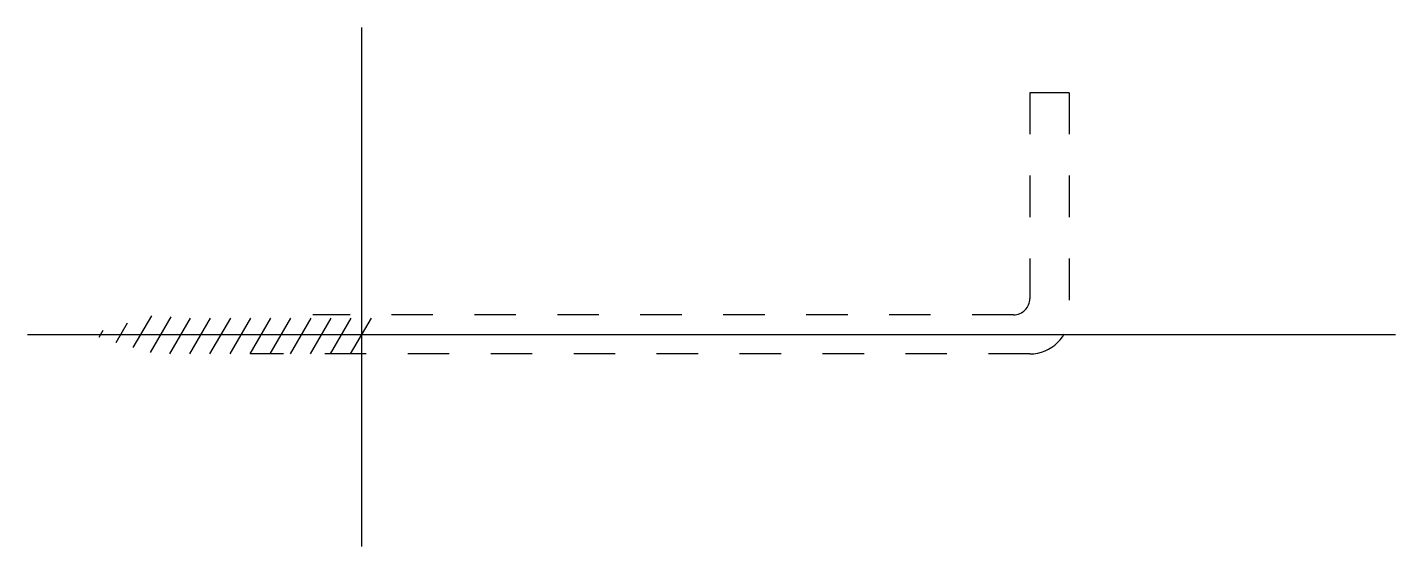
# Model space of a CAD drawing. Extents: x -51 to 158, y -32 to 47.
import ezdxf

# ---------------------------------------------------------------- set-up
doc = ezdxf.new("R2010")
doc.units = 0
doc.linetypes.add('DASHED', pattern=[12.7, 6.35, -6.35])
doc.linetypes.add('HIDDEN', pattern=[9.525, 6.35, -3.175])
doc.layers.get('0').update_dxf_attribs({"linetype": 'CONTINUOUS'})

msp = doc.modelspace()

# ---------------------------------------------------------------- linework, layer by layer
at = {"linetype": 'CONTINUOUS'}
for p, q in [((0, -32.5), (0, 47)), ((-51.23, 0), (158.27, 0))]:
    msp.add_line(p, q, dxfattribs=at)
at = {"linetype": 'DASHED'}
for p, q in [((102.27, 37), (102.27, 5.5)), ((108.27, 37), (102.27, 37)), ((108.27, 37), (108.27, 3)), ((-17.12, -3), (-13.65, 3)), ((-10.96, -3), (-7.5, 3)), ((99.77, 3), (-7.5, 3)), ((102.27, -3), (-17.12, -3))]:
    msp.add_line(p, q, dxfattribs=at)
at = {"linetype": 'HIDDEN'}
for p, q in [((-35.01, -2.02), (-32.19, 2.86)), ((-32.39, -2.8), (-29.04, 3)), ((-29.42, -3), (-25.96, 3)), ((-26.35, -3), (-22.88, 3)), ((-23.27, -3), (-19.81, 3)), ((-20.19, -3), (-16.73, 3)), ((-14.04, -3), (-10.58, 3)), ((-7.89, -3), (-4.42, 3)), ((-4.81, -3), (-1.34, 3)), ((-1.73, -3), (1.73, 3)), ((-40.26, -0.44), (-39.64, 0.63)), ((-37.63, -1.23), (-35.92, 1.74))]:
    msp.add_line(p, q, dxfattribs=at)
at = {"linetype": 'DASHED'}
for centre, radius, end in [((99.77, 5.5), 2.5, 0), ((102.27, 3), 6, 360)]:
    msp.add_arc(centre, radius, 270, end, dxfattribs=at)

doc.saveas('drawing.dxf')
